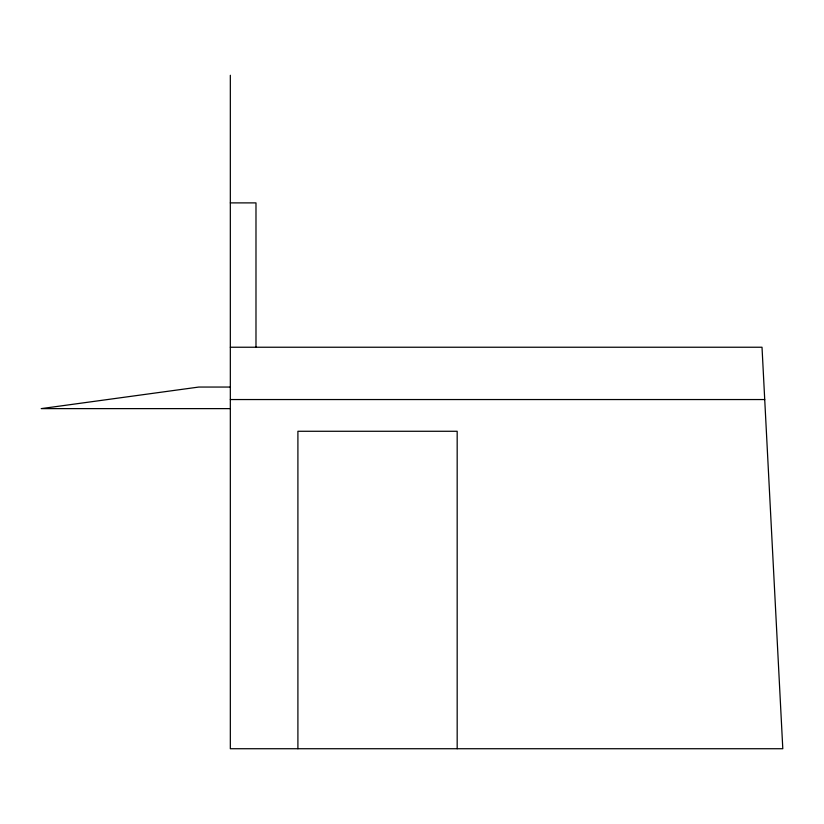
<?xml version="1.0" encoding="UTF-8"?>
<svg xmlns="http://www.w3.org/2000/svg" width="824" height="824" viewBox="0 0 824 824"><rect width="100%" height="100%" fill="white"/><g stroke="black" fill="none" stroke-linecap="round" stroke-linejoin="round"><path stroke-width="1.24" d="M230.329 202.889L255.986 202.889L255.986 347.234M230.329 347.234L762.015 347.234L782.8 748.728L230.329 748.728L230.329 75.272M230.329 387.053L198.811 387.053L41.2 408.622L230.329 408.622M230.329 399.547L764.724 399.547M457.176 748.728L457.176 431.271L297.907 431.271L297.907 748.728"/></g></svg>
